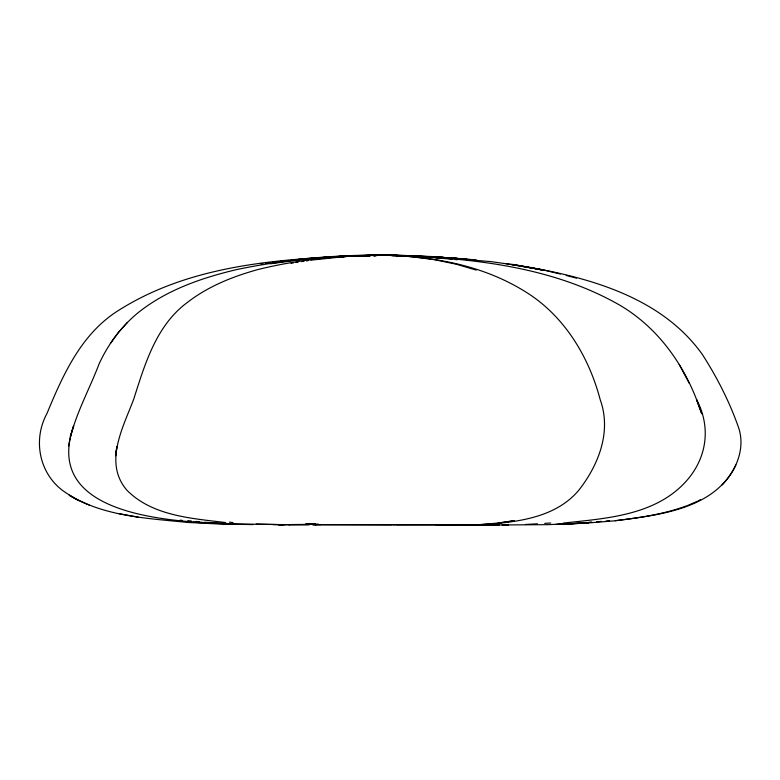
<?xml version="1.0" encoding="UTF-8"?>
<svg xmlns="http://www.w3.org/2000/svg" width="780" height="780" viewBox="0 0 780 780"><rect width="100%" height="100%" fill="white"/><g stroke="black" fill="none" stroke-linecap="round" stroke-linejoin="round"><path stroke-width="1.17" d="M68.494 446.472C73.544 417.388 88.676 391.316 99.079 363.958C108.196 343.96 121.699 326.011 138.801 312.146C167.183 289.721 202.088 277.738 236.905 269.529C300.631 256.171 366.229 253.042 431.145 256.561M70.249 436.654L73.642 425.851C41.749 516.984 173.15 521.518 229.291 523.994M405.424 256.074L416.11 256.103M735.871 464.977C714.47 509.681 658.564 514.937 615.322 520.767M110.419 343.356L118.082 332.836L127.423 322.384M721.978 485.101C736.963 469.648 746.002 446.901 737.958 425.831C728.968 400.725 716.683 376.73 702.254 354.325C659.139 294.04 581.227 275.398 512.099 264.361M698.675 500.653L700.635 499.522M687.667 505.508L697.573 501.14M686.536 505.889C663.965 514.147 640.048 517.764 616.268 520.543M291.077 263.299L293.416 262.928M295.747 262.558L298.077 262.187M301.577 261.622L303.917 261.251M306.248 260.881L308.578 260.51M310.908 260.14L347.392 256.357L383.292 254.904L428.337 257.01M498.771 522.99L513.874 520.738M514.02 520.738L498.898 522.99L481.416 524.452M260.998 264.059L262.889 263.786M270.338 263.786L303.605 259.34L341.152 256.327M269.519 262.86L267.628 263.113L270.046 262.821M275.213 262.129L272.366 262.49L281.853 261.349L279.006 261.671M265.97 263.289L269.548 262.85M273.127 262.402L282.682 261.222M288.649 260.481L285.07 260.93L288.59 260.54M291.037 260.189L295.815 259.594M266.292 263.289L269.997 262.821M285.353 260.93L287.781 260.618M291.301 260.189L296.078 259.594M272.464 262.529L282.126 261.349M285.753 260.91L288.171 260.618M291.798 260.179L295.425 259.74M292.081 260.13L295.561 259.711M293.251 260.149L294.898 259.984M563.326 523.058C604.285 518.602 651.398 515.824 682.432 485.16C706.075 461.848 712.276 429.38 696.599 399.633C681.203 359.707 653.981 323.895 616.063 303.079C545.386 264.04 462.433 257.536 383.292 254.904C292.666 258.16 194.444 260.969 115.937 312.088C80.398 335.644 62.634 375.638 46.927 413.605C32.984 439.208 38.785 472.036 62.068 490.074C97.87 516.292 144.787 518.008 187.288 522.415M313.248 258.521L316.777 258.19M426.397 256.542C369.964 253.11 312.702 255.938 257.683 269.607C232.694 276.549 208.133 286.367 187.483 302.357C156.049 325.474 144.934 364.172 133.614 399.477C122.957 427.625 103.428 462.92 126.916 490.23C152.412 516.009 191.724 518.378 225.664 522.571M587.33 522.62L591.874 522.21M321.058 257.78L327.697 257.332M344.292 256.708L342.79 256.825M502.115 524.959L548.321 524.657L582.962 522.961M586.589 522.649L591.425 522.239M596.593 521.81L601.312 521.41M605.943 521.02L609.58 520.708M588.257 522.961L615.44 520.767M405.249 256.162L405.044 256.181A12.256 12.256 0 0 1 404.547 256.181L403.777 256.162A8.473 8.473 0 0 1 403.231 256.132L402.909 256.084A5.811 5.811 0 0 0 402.587 256.045M483.853 524.462C517.179 522.22 555.623 517.676 578.594 490.464C598.591 465.124 611.774 431.603 600.181 399.604C589.095 357.552 565.383 317.684 528.372 293.621C460.61 249.746 375.404 251.96 298.204 259.301M326.215 257.741L332.114 257.264M335.654 256.981L383.292 254.904L425.168 256.639M580.544 523.166L582.806 522.98M302.075 259.369L305.819 259.106M321.516 257.761L327.571 257.332M329.979 257.166L342.098 256.308M370.373 255.557L363.129 255.918A5.207 5.207 0 0 0 362.778 255.957L362.69 255.967A12.831 12.821 0 0 1 361.852 256.045A25.672 25.672 0 0 1 361.413 256.074L360.779 256.103A18.349 18.349 0 0 1 359.551 256.113L351.731 256.21M348.387 256.366L350.064 256.279M525.418 524.482L537.469 523.78M544.693 523.37L550.709 523.019M360.594 256.113L383.292 254.904L419.718 256.503M372.723 255.44L383.292 254.904L410.787 256.532M564.71 524.082L586.541 522.98L555.808 524.452M363.334 255.908L367.653 255.82M556.745 524.443L588.49 523.029M330.564 257.195L331.519 257.156M349.099 256.318L383.292 254.904L403.445 256.142M315.754 524.297L278.421 524.706M335.156 257.01L341.601 256.873A8.083 8.083 0 0 0 342.059 256.864M309.904 524.394L318.337 524.072M461.341 524.56L396.084 524.735M305.867 524.179L314.35 523.897M305.546 524.111L315.256 523.789M484.604 524.462L461.614 525.028L464.139 525.038L463.476 525.047L312.731 524.774M307.047 524.15L311.405 524.082M375.56 255.684L375.122 255.694A21.011 21.011 0 0 0 374.039 255.743M391.735 524.735L315.373 524.608L321.067 524.55M459.089 524.579L508.541 525.028M469.57 524.677L466.157 524.54M278.684 524.55L223.743 523.77M289.799 524.599L288.736 524.589L289.253 524.599M368.579 255.811L369.973 255.82M288.736 524.589L308.217 524.608M278.723 524.706L283.101 524.706L256.259 524.062M273.107 524.569L285.841 524.589M312.702 524.618L316.212 524.608L313.072 524.53M453.024 524.852L459.829 524.862M468.946 524.872L478.15 524.891M309.553 524.774L279.172 524.716M464.188 524.872L479.71 525.057M461.819 525.028L466.849 525.038M282.428 524.696L283.003 524.696M466.606 524.569L467.571 524.569M391.862 255.674L394.066 255.694M499.327 524.93L477.945 524.55M496.665 525.057L461.428 524.56M443.976 257.79L435.484 257.692M435.045 524.55L464.139 525.038M252.808 524.599L217.698 523.936L187.278 522.425M476.297 260.013L430.93 256.542L490.942 261.622L517.267 265.337L543.962 270.163L505.547 263.552M445.712 257.829L459.82 258.609M469.784 524.55L472.27 524.638M392.779 524.628L394.836 524.706M417.125 256.142L418.139 256.181M397.41 255.772L401.164 255.957M200.411 522.649L193.138 522.171M206.486 522.961L216.206 523.468M222.28 523.789L224.708 523.916M234.224 523.984L204.438 522.249M217.035 523.409L210.259 522.98M401.71 255.986L402.451 256.035M457.509 258.443L430.228 256.532L466.518 259.116L462.101 258.775M430.999 256.542L473.986 259.76M426.348 256.542L441.977 257.829M444.385 258.034L450.392 258.531M453.999 258.823L460.005 259.331M422.292 256.542L452.527 259.291M454.945 259.516L457.363 259.74M187.795 520.65L191.373 520.991M196.121 521.45L199.69 521.791M229.447 522.161L233.015 522.561M410.104 256.523L434.509 259.701L456.524 264.274M511.144 264.322L544.235 270.163M118.872 513.601L138.197 517.159M529.415 267.481L535.499 268.681M536.504 268.905L541.505 269.987M545.395 270.436L560.41 274.043M566.183 275.438L576.527 278.177M456.436 264.274L476.219 270.104M78.088 500.273L69.225 495.251L78.127 500.282L89.154 505.079M679.195 364.406L689.198 383.273M316.856 258.336A51.509 51.509 0 0 1 315.52 258.541M202.927 522.425A668.372 668.362 -90 0 1 200.655 522.23M182.442 520.416A668.372 668.362 -90 0 1 180.17 520.153M116.844 446.491L115.547 455.803L116.893 446.491M383.292 254.904L373.825 255.762L383.292 254.904M701.727 413.673L696.589 399.633L701.707 413.673"/></g></svg>
